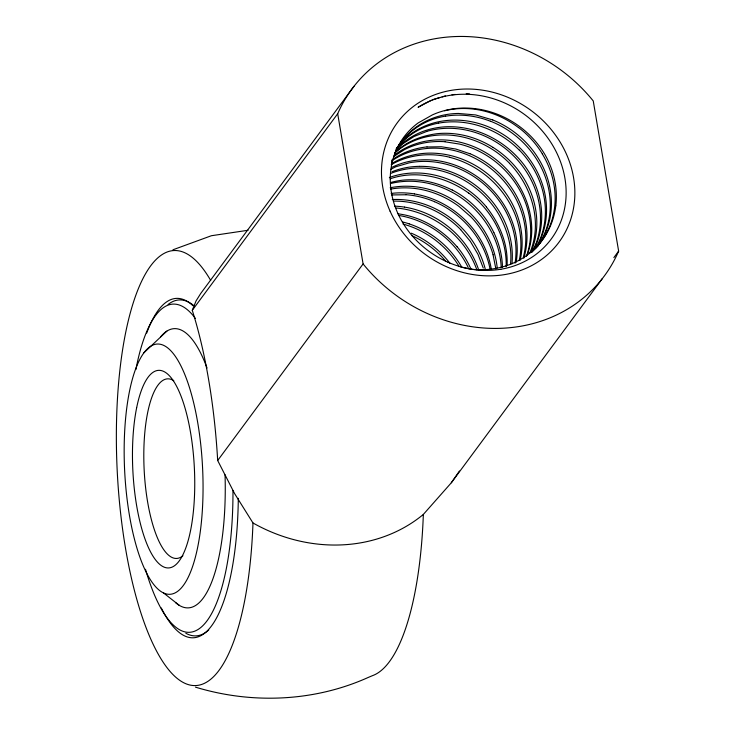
<?xml version="1.0" encoding="UTF-8"?>
<svg xmlns="http://www.w3.org/2000/svg" width="735" height="735" viewBox="0 0 735 735"><rect width="100%" height="100%" fill="white"/><g stroke="black" fill="none" stroke-linecap="round" stroke-linejoin="round"><path stroke-width="1.1" d="M507.067 265.537C508.243 244.323 499.616 223.513 486.496 207.141M510.513 263.782C512.378 246.602 507.122 229.384 498.844 214.464A85.949 76.624 40.6 0 0 467.396 182.179A85.949 76.155 40.6 0 0 439.87 170.492A85.949 75.696 40 0 0 411.076 168.434A85.949 75.328 39.1 0 0 390.845 173.377M391.268 164.778L392.701 159.596M527.216 254.926C540.4 220.087 523.439 179.772 494.416 158.374A85.949 76.036 40.5 0 0 453.44 140.9A85.949 75.595 39.8 0 0 424.894 141.35A85.949 75.255 38.8 0 0 399.583 151.483A85.949 75.062 37.5 0 0 394.135 155.397M529.788 252.95C542.816 222.567 532.002 186.341 509.511 163.381M210.706 280.467A217.716 67.749 87.1 0 0 119.3 375.649A217.716 67.749 87.1 0 0 171.053 672.543A217.716 67.749 87.1 0 0 252.978 522.971L234.621 493.635L217.679 460.514A243.625 75.806 87.1 0 0 192.276 310.326L196.034 300.964L200.756 293.421L353.985 86.317M531.919 252.234L535.907 243.974M195.464 687.133C251.811 704.332 314.277 701.75 368.18 677.468L372.562 675.621A217.716 67.749 87.1 0 0 423.342 514.436L451.308 482.785L459.421 471.025M192.276 310.326L337.696 113.741A157.051 139.549 36.5 0 1 593.246 100.943L618.64 251.131L613.863 257.59M217.679 460.514L363.099 263.929L337.696 113.741M451.308 482.785L602.36 278.556M536.284 247.695L537.662 245.867M395.605 150.776L402.734 143.812L414.025 136.517L426.723 131.446M395.118 152.632C406.097 141.478 421.504 135.782 436.792 133.724A85.949 75.705 40.1 0 1 465.567 135.727A85.949 76.128 40.6 0 1 493.084 147.423M143.904 352.791L166.854 331.127M393.877 156.445L404.232 149.756A85.94 75.347 39.2 0 1 445.006 141.717M431.179 100.364L418.068 107.31A96.919 85.398 37.8 0 1 467.423 94.291A95.991 84.938 38.6 0 1 518.846 110.59A95.173 84.589 38.9 0 1 545.94 135.424A94.218 84.148 38.6 0 1 565.739 184.448A93.409 83.707 37.8 0 1 562.128 217.955A92.408 82.936 36.4 0 1 532.498 256.855A91.636 82.173 35.5 0 1 500.838 269.258M390.772 169.353L395.798 166.772L409.073 162.885A85.949 75.613 39.9 0 1 437.582 162.417A85.949 76.027 40.5 0 1 465.751 171.806A85.949 76.477 40.7 0 1 490.015 189.878A85.949 76.918 40.3 0 1 507.325 214.427A85.949 77.294 39.5 0 1 515.511 242.458A85.949 77.552 38.2 0 1 515.06 263.167M172.964 249.781L211.404 235.724L248.127 230.257M432.18 99.831L439.879 97.534M442.084 96.873L445.382 95.89M390.055 178.825C416.552 169.638 446.512 176.942 468.737 193.149M390.515 182.574C411.04 176.556 433.429 180.672 452.301 190.089M451.961 94.778L455.241 94.438M438.409 123.177C467.8 117.747 498.55 129.149 519.323 150.17M427.017 146.963L441.34 146.752L455.792 149.03L469.931 153.744M391.672 194.94L405.977 194.757M466.229 93.685L469.555 93.924M445.006 141.791L459.467 144.069A85.949 76.155 40.6 0 1 487.002 155.701A85.949 76.615 40.6 0 1 509.796 175.637A85.949 77.046 40.1 0 1 525.001 201.353A85.949 77.368 39.2 0 1 530.67 229.715A85.949 77.588 37.9 0 1 526.471 256.258M397.975 213.83C421.045 216.604 442.084 229.458 457.133 246.877M396.165 207.996C416.12 209.751 435.065 218.13 450.261 231.102A85.949 76.844 40.4 0 1 469.573 254.227A85.949 77.23 39.7 0 1 476.85 269.773M460.781 266.998L470.639 269.148A85.949 77.35 33.6 0 0 505.166 266.125A85.949 77.625 35.5 0 0 544.562 236.881A85.949 77.552 38.2 0 0 555.779 205.837M414.347 193.93C452.209 200.15 485.385 231.249 491.338 269.543M492.744 119.952L475.655 114.936L458.3 113.447A85.949 75.181 38.5 0 0 426.024 121.128A85.949 75.007 36.8 0 0 394.741 153.367M449.673 157.308C478.963 164.723 503.98 186.497 515.143 214.611A85.949 77.386 39.1 0 1 520.894 242.973A85.949 77.588 37.8 0 1 519.287 260.236M163.519 592.943A125.299 38.992 87.1 0 0 197.761 422.901A125.299 38.992 87.1 0 0 129.452 391.479A125.299 38.992 87.1 0 0 163.519 592.943L179.358 605.383M470.418 216.421L458.989 206.425A85.949 76.054 40.5 0 0 418.022 188.904A85.949 75.604 39.9 0 0 390.533 189.125M460.689 229.724L470.345 241.356L477.952 254.255L483.262 268.036M493.047 254.76L495.895 269.001M618.64 251.131A157.051 139.549 36.5 0 1 363.099 263.929M555.816 205.846A85.949 77.276 39.6 0 0 545.388 155.388A85.857 76.284 36.5 0 0 432.309 114.936L418.105 122.975A86.868 76.339 36.2 0 0 392.141 162.49A87.952 77.487 34.9 0 0 392.012 195.675A88.751 78.461 34.2 0 0 417.746 241.742A89.78 79.876 34 0 0 447.992 262.248M500.838 269.249A90.598 80.923 34.3 0 1 447.992 262.239M492.744 119.961A85.949 76.33 40.7 0 1 534.988 153.303A85.949 76.909 40.4 0 1 549.486 185.606M549.449 185.615A85.949 77.451 38.8 0 1 544.313 235.237A85.949 77.653 36.8 0 1 537.524 246.574M396.036 149.131A85.949 75.034 35.6 0 1 401.016 142.902A85.949 75.025 37.2 0 1 427.54 124.978A85.949 75.383 39.3 0 1 478.145 123.315A85.949 75.907 40.4 0 1 510.237 139.374A85.949 76.44 40.7 0 1 534.253 166.404A85.949 77.175 39.9 0 1 546.252 216.604A85.977 77.579 38.2 0 1 536.614 247.144M450.142 263.571A85.949 77.028 40.2 0 0 447.459 260.19A85.949 76.605 40.6 0 0 424.711 240.216A85.949 76.146 40.6 0 0 411.352 233.197M445.52 260.989A85.949 76.706 40.6 0 0 429.718 246.161A85.949 76.256 40.6 0 0 412.069 235.714M461.534 266.777A85.949 77.12 40 0 0 456.913 259.529A85.949 76.716 40.6 0 0 435.818 237.864A85.949 76.265 40.6 0 0 409.193 223.89M440.531 244.332A85.949 76.817 40.5 0 1 459.246 266.621M440.541 244.323A85.949 76.376 40.7 0 0 415.009 228.218A85.949 75.925 40.4 0 0 403.065 224.056M402.605 221.952A85.949 75.815 40.2 0 1 409.193 223.881M457.188 246.841A85.949 77.046 40.1 0 1 471.089 269.414M468.223 267.503A85.949 76.936 40.3 0 0 450.932 242.927A85.949 76.495 40.7 0 0 426.686 224.827A85.949 76.027 40.5 0 0 398.526 215.41M478.614 269.681A85.949 76.945 40.3 0 0 456.986 234.566A85.949 76.495 40.7 0 0 432.704 216.503A85.949 76.036 40.5 0 0 404.544 207.114M394.511 206.14A85.949 75.595 39.8 0 1 404.544 207.123M485.532 270.122A85.949 77.377 39.2 0 0 482.151 259.336A85.949 77.037 40.1 0 0 466.964 233.601A85.949 76.615 40.6 0 0 444.225 213.674A85.949 76.155 40.6 0 0 416.699 201.95A85.949 75.705 40.1 0 0 392.269 199.534M460.735 229.678A85.949 76.256 40.6 0 0 422.671 205.699A85.949 75.806 40.2 0 0 393.868 201.114M489.942 268.532A85.949 77.221 39.7 0 0 479.376 241.052A85.949 76.826 40.5 0 0 460.11 217.845A85.949 76.385 40.7 0 0 434.569 201.73M405.977 194.692A85.949 75.925 40.4 0 1 434.578 201.721M391.149 193.434A85.949 75.42 39.4 0 1 414.347 193.875M497.218 267.862A85.949 77.515 38.5 0 0 496.051 260.162A85.949 77.221 39.7 0 0 485.449 232.692A85.949 76.826 40.5 0 0 466.155 209.503A85.949 76.367 40.7 0 0 440.605 193.443A85.949 75.898 40.4 0 0 412.004 186.442A85.949 75.503 39.6 0 0 390.175 187.774M470.474 216.375A85.94 76.954 40.3 0 1 493.111 254.751M502.501 267.292A85.949 77.552 38.2 0 0 502.051 260.695A85.949 77.304 39.5 0 0 493.883 232.664M501.215 267.274A85.949 77.377 39.2 0 0 495.611 241.098A85.949 77.028 40.2 0 0 480.396 215.373A85.949 76.596 40.6 0 0 457.611 195.455A85.949 76.128 40.6 0 0 430.094 183.75A85.949 75.696 40 0 0 401.319 181.674A85.949 75.337 39.1 0 0 390.662 183.529M493.892 232.664A85.949 76.936 40.3 0 0 476.583 208.106A85.949 76.504 40.7 0 0 452.328 190.016M506.176 266.658A85.949 77.441 38.9 0 0 502.859 241.42A85.949 77.129 40 0 0 489.896 214.73A85.949 76.725 40.6 0 0 468.783 193.084M486.561 207.095A85.949 76.394 40.7 0 0 450.38 180.167A85.949 75.916 40.4 0 0 421.798 173.184A85.949 75.512 39.6 0 0 393.73 176.078A85.949 75.191 38.5 0 0 389.366 177.512M511.946 263.865A85.949 77.625 37.4 0 0 512.13 261.706A85.949 77.451 38.9 0 0 508.997 233.206A85.949 77.129 40 0 0 496.051 206.507A85.949 76.706 40.6 0 0 474.929 184.871A85.949 76.247 40.6 0 0 448.286 170.915A85.949 75.815 40.2 0 0 419.483 166.349M392.104 171.696A85.949 75.429 39.4 0 1 419.483 166.34M516.2 262.092A85.949 77.506 38.5 0 0 515.648 233.693C507.444 194.306 471.686 163.087 431.62 160A85.949 75.356 39.2 0 0 391.838 167.378M520.15 260.208A85.949 77.46 38.8 0 0 518.809 219.967A85.949 77.138 39.9 0 0 505.855 193.268A85.949 76.716 40.6 0 0 484.723 171.623A85.949 76.247 40.6 0 0 458.089 157.685A85.949 75.797 40.2 0 0 429.277 153.128A85.949 75.411 39.3 0 0 401.916 158.475A85.949 75.145 38.2 0 0 391.755 163.492M449.682 157.235A85.949 75.53 39.7 0 0 407.144 157.878A85.949 75.209 38.6 0 0 391.47 164.585M523.798 258.215A85.949 77.644 37.1 0 0 525.994 248.807A85.949 77.506 38.5 0 0 525.415 220.408A85.949 77.212 39.7 0 0 514.803 192.938A85.949 76.826 40.5 0 0 495.5 169.748A85.949 76.385 40.7 0 0 469.95 153.679M523.32 257.259A85.949 77.561 38.1 0 0 525.314 229.182A85.949 77.313 39.4 0 0 517.118 201.151A85.949 76.936 40.3 0 0 499.782 176.611A85.949 76.486 40.7 0 0 475.508 158.567A85.949 76.008 40.5 0 0 447.33 149.196A85.949 75.586 39.8 0 0 418.803 149.628A85.949 75.264 38.8 0 0 393.473 159.743A85.949 75.062 37.5 0 0 391.617 160.993M391.92 159.982A85.94 75.2 38.6 0 1 426.998 146.899M530.973 252.169A85.949 77.598 37.8 0 0 536.798 221.419A85.949 77.377 39.2 0 0 531.093 193.057A85.949 77.028 40.2 0 0 515.878 167.35A85.949 76.587 40.6 0 0 493.075 147.441M509.566 163.326A85.949 76.275 40.6 0 0 471.447 139.42A85.949 75.806 40.2 0 0 442.635 134.918A85.949 75.411 39.4 0 0 415.275 140.302A85.949 75.135 38.2 0 0 395.237 152.604M533.389 250.773A85.949 77.634 35.9 0 0 534.418 248.733A85.949 77.625 37.4 0 0 541.511 221.942A85.949 77.441 38.9 0 0 538.369 193.443A85.949 77.138 39.9 0 0 525.415 166.735C507.867 142.48 478.99 126.521 448.819 126.686A85.949 75.282 38.9 0 0 409.404 138.217A85.949 75.062 37.6 0 0 397.405 148.121M535.925 243.983A85.949 77.506 38.5 0 0 538.874 202.143A85.949 77.221 39.7 0 0 528.245 174.682A85.949 76.817 40.5 0 0 508.923 151.52A85.949 76.357 40.7 0 0 483.364 135.479A85.949 75.916 40.4 0 0 454.754 128.496A85.949 75.503 39.6 0 0 426.713 131.409M535.402 248.797A85.949 77.653 36.7 0 0 542.899 230.772A85.949 77.552 38.2 0 0 544.892 202.695A85.949 77.304 39.4 0 0 536.697 174.664A85.949 76.945 40.3 0 0 519.388 150.115M438.391 123.122A85.949 75.154 38.3 0 0 402.642 141.579A85.949 75.016 36.9 0 0 396.735 148.185M539.729 243.129A85.995 77.662 37.3 0 0 549.918 212.332A85.949 77.405 39.1 0 0 545.986 178.927A85.949 76.817 40.5 0 0 520.417 139.907A85.949 76.256 40.7 0 0 490.429 121.183M445.566 116.185A85.949 75.558 39.8 0 1 490.41 121.229M445.548 116.102A85.949 75.236 38.7 0 0 415.854 128.065A85.949 75.007 36.5 0 0 398.508 145.925M396.33 149.49A85.949 75.007 36.5 0 1 397.396 147.689M537.901 245.747A85.949 77.653 36 0 1 531.883 251.94M539.279 244.094A85.949 77.653 36 0 0 548.374 229.467A85.949 77.579 37.9 0 0 555.136 197.522A85.949 77.175 39.9 0 0 542.301 153.918M518.588 127.559A85.949 76.706 40.6 0 1 542.366 153.891M518.542 127.624A85.949 75.944 40.4 0 0 475.738 109.396A85.949 75.365 39.3 0 0 444.592 110.783M423.342 514.436A157.051 139.549 36.5 0 1 252.978 522.971M225.048 474.81A139.76 43.484 87.1 0 1 175.435 602.507M160.616 336.823A139.76 43.484 87.1 0 1 207.04 368.014M232.977 490.539A164.3 51.128 87.1 0 1 201.757 626.679A164.3 51.128 87.1 0 1 145.493 569.267M135.901 369.54A164.3 51.128 87.1 0 1 195.446 318.503M208.758 629.959A168.177 52.332 87.1 0 1 185.808 633.221M168.067 304.51A168.177 52.332 87.1 0 1 193.856 305.641M238.305 498.321A169.858 52.856 87.1 0 1 161.287 607.983M146.697 333.093A169.858 52.856 87.1 0 1 192.919 305.705M182.905 555.77A89.918 27.985 87.1 0 1 144.198 470.657A89.918 27.985 87.1 0 1 173.791 380.712M390.101 211.202A100.511 89.312 36.5 0 0 556.79 245.031A100.511 89.312 36.5 0 0 487.617 91.076A100.511 89.312 36.5 0 0 390.101 211.202M136.636 407.833A98.913 30.778 87.1 0 0 163.537 566.869A98.913 30.778 87.1 0 0 190.567 432.63A98.913 30.778 87.1 0 0 136.636 407.833"/></g></svg>
